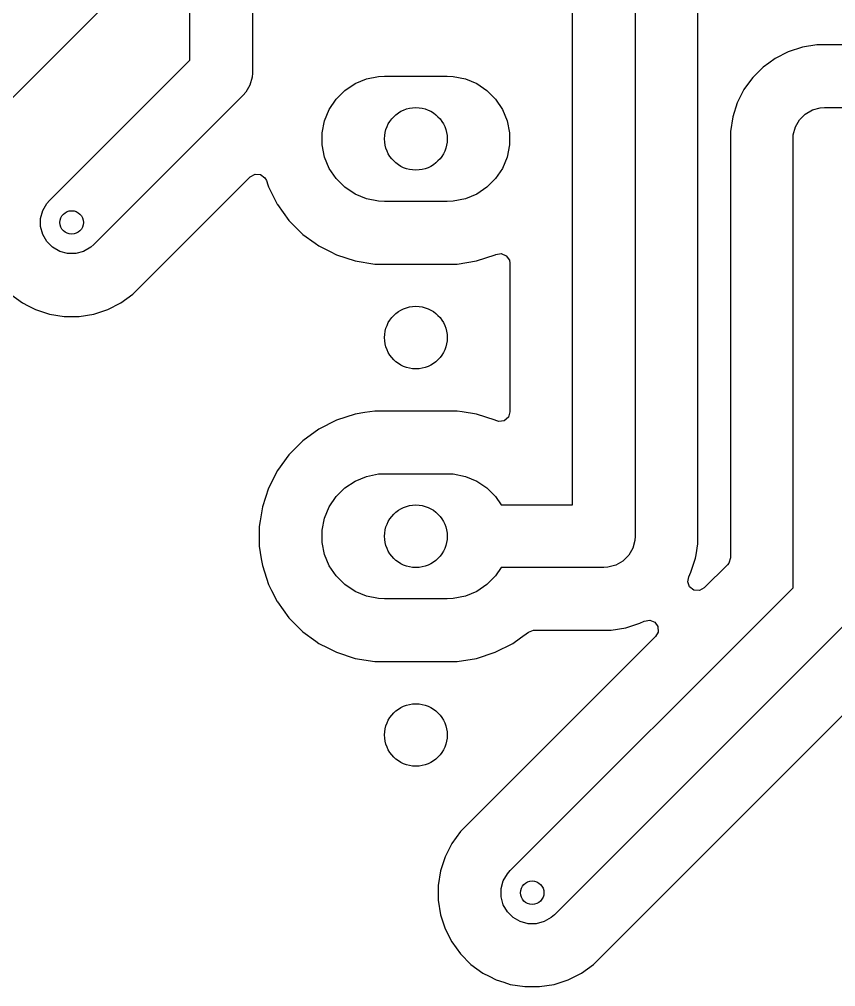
# Model space of a CAD drawing. Extents: x 44.5 to 133, y -119 to -55.5.
# Drawn here: x 78.32 to 88.74, y -108.46 to -96.09 of the extents above; entities that cross this region are included whole.
import ezdxf

# ---------------------------------------------------------------- set-up
doc = ezdxf.new("R2010")
doc.units = 0
doc.layers.add('BLACK', color=7, linetype='CONTINUOUS')

msp = doc.modelspace()

# ---------------------------------------------------------------- linework, layer by layer
at = {"layer": 'BLACK', "linetype": 'CONTINUOUS'}
for p, q in [((81.2914, -76.6097), (81.2914, -96.7809)), ((80.4914, -96.615214), (80.4914, -76.775385)), ((85.3817, -102.3), (85.3817, -89.556)), ((86.1817, -89.721686), (86.1817, -102.7)), ((86.9822, -102.794486), (86.9822, -90.104626)), ((79.572543, -95.749843), (76.2822, -99.040186)), ((88.503814, -96.4195), (88.317181, -96.449059)), ((89.376689, -96.4195), (88.503814, -96.4195)), ((88.137463, -96.507454), (87.9691, -96.59324)), ((88.317181, -96.449059), (88.137463, -96.507454)), ((78.700457, -98.406157), (80.4914, -96.615214)), ((87.887475, -96.652545), (87.816227, -96.70431)), ((87.9691, -96.59324), (87.887475, -96.652545)), ((81.2914, -96.7809), (81.287978, -96.83311)), ((87.816224, -96.704312), (87.682612, -96.837924)), ((87.816225, -96.704312), (87.816224, -96.704312)), ((87.816227, -96.70431), (87.816225, -96.704312)), ((81.260952, -96.933974), (81.208741, -97.024405)), ((81.287978, -96.83311), (81.260952, -96.933974)), ((82.472485, -97.001592), (82.602883, -96.914463)), ((82.602883, -96.914463), (82.747772, -96.854448)), ((82.747772, -96.854448), (82.901586, -96.823852)), ((82.901586, -96.823852), (82.98, -96.82)), ((82.98, -96.82), (83.78, -96.82)), ((83.78, -96.82), (83.858414, -96.823852)), ((83.858414, -96.823852), (84.012228, -96.854448)), ((84.012228, -96.854448), (84.157117, -96.914463)), ((84.157117, -96.914463), (84.287515, -97.001592)), ((87.656388, -96.874018), (87.57154, -96.9908)), ((87.68261, -96.837927), (87.656388, -96.874018)), ((87.682612, -96.837925), (87.68261, -96.837927)), ((87.682612, -96.837924), (87.682612, -96.837925)), ((81.208741, -97.024405), (81.174243, -97.063743)), ((82.361592, -97.112485), (82.472485, -97.001592)), ((84.287515, -97.001592), (84.398408, -97.112485)), ((87.57154, -96.9908), (87.485754, -97.159163)), ((81.174243, -97.063743), (79.266143, -98.971843)), ((82.274463, -97.242883), (82.361592, -97.112485)), ((84.398408, -97.112485), (84.485537, -97.242883)), ((87.485754, -97.159163), (87.427359, -97.338881)), ((82.214448, -97.387772), (82.274463, -97.242883)), ((84.485537, -97.242883), (84.545552, -97.387772)), ((88.280959, -97.376495), (88.354795, -97.302659)), ((88.354795, -97.302659), (88.445227, -97.250448)), ((88.445227, -97.250448), (88.54609, -97.223422)), ((88.54609, -97.223422), (88.5983, -97.22)), ((88.5983, -97.22), (89.909753, -97.22)), ((82.183852, -97.541586), (82.214448, -97.387772)), ((84.545552, -97.387772), (84.576148, -97.541586)), ((87.427359, -97.338881), (87.3978, -97.525513)), ((88.228748, -97.466927), (88.280959, -97.376495)), ((82.183852, -97.698414), (82.183852, -97.541586)), ((84.576148, -97.541586), (84.576148, -97.698414)), ((87.3978, -97.525513), (87.3978, -102.975574)), ((88.201722, -97.56779), (88.228748, -97.466927)), ((88.1983, -97.62), (88.201722, -97.56779)), ((88.1983, -103.358514), (88.1983, -97.62)), ((82.214448, -97.852228), (82.183852, -97.698414)), ((84.576148, -97.698414), (84.545552, -97.852228)), ((82.274463, -97.997117), (82.214448, -97.852228)), ((84.545552, -97.852228), (84.485537, -97.997117)), ((82.361592, -98.127515), (82.274463, -97.997117)), ((84.485537, -97.997117), (84.398408, -98.127515)), ((79.765374, -99.60469), (81.265129, -98.104932)), ((81.265129, -98.104932), (81.32645, -98.071449)), ((81.32645, -98.071449), (81.396141, -98.076433)), ((81.396141, -98.076433), (81.452075, -98.118304)), ((81.452075, -98.118304), (81.470738, -98.154295)), ((81.470738, -98.154295), (81.487525, -98.205961)), ((82.472485, -98.238408), (82.361592, -98.127515)), ((84.398408, -98.127515), (84.287515, -98.238408)), ((81.487525, -98.205961), (81.49676, -98.234381)), ((81.49676, -98.234381), (81.500212, -98.241155)), ((81.500212, -98.241155), (81.609061, -98.454785)), ((82.602883, -98.325537), (82.472485, -98.238408)), ((84.287515, -98.238408), (84.157117, -98.325537)), ((78.665959, -98.445495), (78.700457, -98.406157)), ((82.747772, -98.385552), (82.602883, -98.325537)), ((82.901586, -98.416148), (82.747772, -98.385552)), ((82.98, -98.42), (82.901586, -98.416148)), ((83.858414, -98.416148), (83.78, -98.42)), ((84.012228, -98.385552), (83.858414, -98.416148)), ((84.157117, -98.325537), (84.012228, -98.385552)), ((78.586722, -98.63679), (78.613748, -98.535926)), ((78.613748, -98.535926), (78.665959, -98.445495)), ((81.609061, -98.454785), (81.611132, -98.458848)), ((81.611132, -98.458848), (81.759201, -98.662649)), ((83.78, -98.42), (82.98, -98.42)), ((78.586722, -98.74121), (78.586722, -98.63679)), ((81.759201, -98.662649), (81.759205, -98.662654)), ((81.759205, -98.662654), (81.937345, -98.840794)), ((78.613748, -98.842074), (78.586722, -98.74121)), ((78.665959, -98.932505), (78.613748, -98.842074)), ((81.937345, -98.840794), (81.93735, -98.840798)), ((81.93735, -98.840798), (82.093213, -98.954038)), ((78.739795, -99.006341), (78.665959, -98.932505)), ((78.830226, -99.058552), (78.739795, -99.006341)), ((79.226805, -99.006341), (79.136374, -99.058552)), ((79.266143, -98.971843), (79.226805, -99.006341)), ((82.093213, -98.954038), (82.141155, -98.98887)), ((82.141155, -98.98887), (82.284184, -99.061747)), ((78.93109, -99.085578), (78.830226, -99.058552)), ((79.03551, -99.085578), (78.93109, -99.085578)), ((79.136374, -99.058552), (79.03551, -99.085578)), ((82.284184, -99.061747), (82.365616, -99.103239)), ((82.365616, -99.103239), (82.365618, -99.103239)), ((82.365618, -99.103239), (82.365621, -99.103241)), ((82.365621, -99.103241), (82.605215, -99.18109)), ((84.154785, -99.18109), (84.394379, -99.103241)), ((84.394379, -99.103241), (84.400899, -99.099918)), ((84.400899, -99.099918), (84.469565, -99.087018)), ((84.469565, -99.087018), (84.534308, -99.11329)), ((84.534308, -99.11329), (84.574569, -99.170393)), ((82.605215, -99.18109), (82.854038, -99.2205)), ((82.854038, -99.2205), (82.854039, -99.2205)), ((82.854039, -99.2205), (83.905961, -99.2205)), ((83.905961, -99.2205), (83.905962, -99.2205)), ((83.905962, -99.2205), (84.154785, -99.18109)), ((84.574569, -99.170393), (84.5812, -99.2104)), ((84.5812, -99.2104), (84.5812, -101.109598)), ((78.201226, -99.60469), (78.354101, -99.71576)), ((79.612499, -99.71576), (79.765374, -99.60469)), ((78.354101, -99.71576), (78.428194, -99.753512)), ((78.428194, -99.753512), (78.522463, -99.801545)), ((79.444132, -99.801547), (79.612499, -99.71576)), ((78.522463, -99.801545), (78.522465, -99.801545)), ((78.522465, -99.801545), (78.522468, -99.801547)), ((78.522468, -99.801547), (78.558751, -99.813336)), ((78.558751, -99.813336), (78.702181, -99.85994)), ((78.702181, -99.85994), (78.888814, -99.8895)), ((78.888814, -99.8895), (78.888819, -99.8895)), ((78.888819, -99.8895), (79.077786, -99.8895)), ((79.077786, -99.8895), (79.264418, -99.85994)), ((79.264418, -99.85994), (79.444132, -99.801547)), ((82.729626, -101.119205), (82.605214, -101.13891)), ((82.854038, -101.0995), (82.729626, -101.119205)), ((83.905962, -101.0995), (82.854038, -101.0995)), ((83.969718, -101.109598), (83.905962, -101.0995)), ((84.154787, -101.13891), (83.969718, -101.109598)), ((84.5812, -101.109598), (84.561515, -101.176637)), ((82.365616, -101.21676), (82.141151, -101.331132)), ((82.605214, -101.13891), (82.365616, -101.21676)), ((84.394378, -101.216758), (84.154787, -101.13891)), ((84.400913, -101.220087), (84.394378, -101.216758)), ((84.439553, -101.232336), (84.400913, -101.220087)), ((84.508711, -101.222392), (84.439553, -101.232336)), ((84.561515, -101.176637), (84.508711, -101.222392)), ((82.141151, -101.331132), (81.93735, -101.479201)), ((81.937345, -101.479205), (81.759205, -101.657345)), ((81.93735, -101.479201), (81.937345, -101.479205)), ((81.759201, -101.65735), (81.611132, -101.861151)), ((81.759205, -101.657345), (81.759201, -101.65735)), ((81.611132, -101.861151), (81.49676, -102.085616)), ((82.472485, -102.081592), (82.602883, -101.994463)), ((82.602883, -101.994463), (82.747772, -101.934448)), ((82.747772, -101.934448), (82.901586, -101.903852)), ((82.901586, -101.903852), (82.98, -101.9)), ((82.98, -101.9), (83.78, -101.9)), ((83.78, -101.9), (83.858414, -101.903852)), ((83.858414, -101.903852), (84.012228, -101.934448)), ((84.012228, -101.934448), (84.157117, -101.994463)), ((84.157117, -101.994463), (84.287515, -102.081592)), ((81.49676, -102.085616), (81.41891, -102.325214)), ((82.361592, -102.192485), (82.472485, -102.081592)), ((84.287515, -102.081592), (84.398408, -102.192485)), ((82.274463, -102.322883), (82.361592, -102.192485)), ((84.398408, -102.192485), (84.470247, -102.3)), ((81.41891, -102.325214), (81.390789, -102.502764)), ((82.214448, -102.467772), (82.274463, -102.322883)), ((84.470247, -102.3), (85.3817, -102.3)), ((82.183852, -102.621586), (82.214448, -102.467772)), ((81.390789, -102.502764), (81.3795, -102.574038)), ((81.3795, -102.574038), (81.3795, -102.825962)), ((82.183852, -102.778414), (82.183852, -102.621586)), ((86.1817, -102.7), (86.178278, -102.75221)), ((81.3795, -102.825962), (81.405302, -102.988867)), ((82.214448, -102.932228), (82.183852, -102.778414)), ((86.151252, -102.853073), (86.099041, -102.943505)), ((86.178278, -102.75221), (86.151252, -102.853073)), ((86.959278, -102.939207), (86.9822, -102.794486)), ((81.405302, -102.988867), (81.41891, -103.074785)), ((82.274463, -103.077117), (82.214448, -102.932228)), ((86.099041, -102.943505), (86.025205, -103.017341)), ((86.894247, -103.160832), (86.95264, -102.981118)), ((86.95264, -102.981118), (86.959278, -102.939207)), ((87.3978, -102.975574), (87.378115, -103.042613)), ((81.41891, -103.074785), (81.49676, -103.314383)), ((82.361592, -103.207515), (82.274463, -103.077117)), ((84.470247, -103.1), (84.398408, -103.207515)), ((85.7817, -103.1), (84.470247, -103.1)), ((85.83391, -103.096578), (85.7817, -103.1)), ((85.934773, -103.069552), (85.83391, -103.096578)), ((86.025205, -103.017341), (85.934773, -103.069552)), ((87.361481, -103.063255), (87.063829, -103.360906)), ((87.378115, -103.042613), (87.361481, -103.063255)), ((82.472485, -103.318408), (82.361592, -103.207515)), ((84.398408, -103.207515), (84.287515, -103.318408)), ((86.852464, -103.282071), (86.865664, -103.216929)), ((86.865664, -103.216929), (86.894244, -103.160838)), ((86.894244, -103.160838), (86.894245, -103.160836)), ((86.894245, -103.160836), (86.894247, -103.160832)), ((81.49676, -103.314383), (81.537527, -103.394391)), ((82.602883, -103.405537), (82.472485, -103.318408)), ((84.287515, -103.318408), (84.157117, -103.405537)), ((84.583457, -106.973357), (88.1983, -103.358514)), ((86.876881, -103.347535), (86.852464, -103.282071)), ((86.932814, -103.389407), (86.876881, -103.347535)), ((87.063829, -103.360906), (87.002506, -103.394391)), ((81.537527, -103.394391), (81.609061, -103.534785)), ((82.747772, -103.465552), (82.602883, -103.405537)), ((82.901586, -103.496148), (82.747772, -103.465552)), ((84.012228, -103.465552), (83.858414, -103.496148)), ((84.157117, -103.405537), (84.012228, -103.465552)), ((87.002506, -103.394391), (86.932814, -103.389407)), ((81.609061, -103.534785), (81.611132, -103.538848)), ((81.611132, -103.538848), (81.759201, -103.742649)), ((82.98, -103.5), (82.901586, -103.496148)), ((83.78, -103.5), (82.98, -103.5)), ((83.858414, -103.496148), (83.78, -103.5)), ((81.759201, -103.742649), (81.759205, -103.742654)), ((81.759205, -103.742654), (81.937345, -103.920794)), ((88.881143, -103.807043), (85.149143, -107.539043)), ((86.062818, -103.87094), (86.242532, -103.812547)), ((86.242532, -103.812547), (86.298629, -103.783963)), ((86.298629, -103.783963), (86.367298, -103.771067)), ((86.367298, -103.771067), (86.432039, -103.797343)), ((86.432039, -103.797343), (86.472296, -103.854449)), ((86.472296, -103.854449), (86.475289, -103.924254)), ((81.937345, -103.920794), (81.93735, -103.920798)), ((81.93735, -103.920798), (82.104374, -104.042147)), ((86.442606, -103.982129), (83.950612, -106.474123)), ((84.715222, -103.998848), (84.817993, -103.924182)), ((84.817993, -103.924182), (84.883799, -103.900702)), ((84.883799, -103.900702), (84.890878, -103.9005)), ((84.890878, -103.9005), (85.876186, -103.9005)), ((85.876186, -103.9005), (86.062818, -103.87094)), ((86.475289, -103.924254), (86.442606, -103.982129)), ((82.104374, -104.042147), (82.141155, -104.06887)), ((82.141155, -104.06887), (82.256131, -104.127453)), ((84.394379, -104.183241), (84.618845, -104.06887)), ((84.618845, -104.06887), (84.715222, -103.998848)), ((82.256131, -104.127453), (82.365616, -104.183239)), ((82.365616, -104.183239), (82.365618, -104.183239)), ((82.365618, -104.183239), (82.365621, -104.183241)), ((82.365621, -104.183241), (82.605215, -104.26109)), ((84.154785, -104.26109), (84.394379, -104.183241)), ((82.605215, -104.26109), (82.854038, -104.3005)), ((82.854038, -104.3005), (82.854039, -104.3005)), ((82.854039, -104.3005), (83.905961, -104.3005)), ((83.905961, -104.3005), (83.905962, -104.3005)), ((83.905962, -104.3005), (84.154785, -104.26109)), ((85.648374, -108.17189), (89.51399, -104.306274)), ((83.950612, -106.474123), (83.83954, -106.627)), ((83.83954, -106.627), (83.753754, -106.795363)), ((83.753754, -106.795363), (83.695359, -106.975081)), ((83.695359, -106.975081), (83.6658, -107.161713)), ((84.496748, -107.103126), (84.548959, -107.012695)), ((84.548959, -107.012695), (84.583457, -106.973357)), ((83.6658, -107.161713), (83.6658, -107.350686)), ((84.469722, -107.20399), (84.496748, -107.103126)), ((84.469722, -107.30841), (84.469722, -107.20399)), ((84.496748, -107.409274), (84.469722, -107.30841)), ((83.6658, -107.350686), (83.695359, -107.537318)), ((84.548959, -107.499705), (84.496748, -107.409274)), ((83.695359, -107.537318), (83.753754, -107.717036)), ((84.622795, -107.573541), (84.548959, -107.499705)), ((85.149143, -107.539043), (85.109805, -107.573541)), ((84.713226, -107.625752), (84.622795, -107.573541)), ((84.81409, -107.652778), (84.713226, -107.625752)), ((84.91851, -107.652778), (84.81409, -107.652778)), ((85.019374, -107.625752), (84.91851, -107.652778)), ((85.109805, -107.573541), (85.019374, -107.625752)), ((83.753754, -107.717036), (83.83954, -107.885399)), ((83.83954, -107.885399), (83.95061, -108.038274)), ((83.95061, -108.038274), (84.084226, -108.17189)), ((84.084226, -108.17189), (84.237101, -108.28296)), ((85.495499, -108.28296), (85.648374, -108.17189)), ((84.237101, -108.28296), (84.316647, -108.32349)), ((85.327132, -108.368747), (85.495499, -108.28296)), ((84.316647, -108.32349), (84.405463, -108.368745)), ((84.405463, -108.368745), (84.405465, -108.368745)), ((84.405465, -108.368745), (84.405468, -108.368747)), ((84.405468, -108.368747), (84.501797, -108.400046)), ((84.501797, -108.400046), (84.585181, -108.42714)), ((84.585181, -108.42714), (84.771814, -108.4567)), ((84.960786, -108.4567), (85.147418, -108.42714)), ((85.147418, -108.42714), (85.327132, -108.368747)), ((84.771814, -108.4567), (84.771819, -108.4567)), ((84.771819, -108.4567), (84.960786, -108.4567))]:
    msp.add_line(p, q, dxfattribs=at)
at = {"layer": 'BLACK'}
for centre, radius in [((83.38, -97.62), 0.4), ((78.9833, -98.689), 0.15), ((83.38, -100.16), 0.4), ((83.38, -102.7), 0.4), ((83.38, -105.24), 0.4), ((84.8663, -107.2562), 0.15)]:
    msp.add_circle(centre, radius, dxfattribs=at)
at = {"layer": 'WHITE'}
for centre, radius in [((83.38, -97.62), 0.4), ((78.9833, -98.689), 0.15), ((83.38, -100.16), 0.4), ((83.38, -102.7), 0.4), ((83.38, -105.24), 0.4), ((84.8663, -107.2562), 0.15)]:
    msp.add_circle(centre, radius, dxfattribs=at)

doc.saveas('drawing.dxf')
